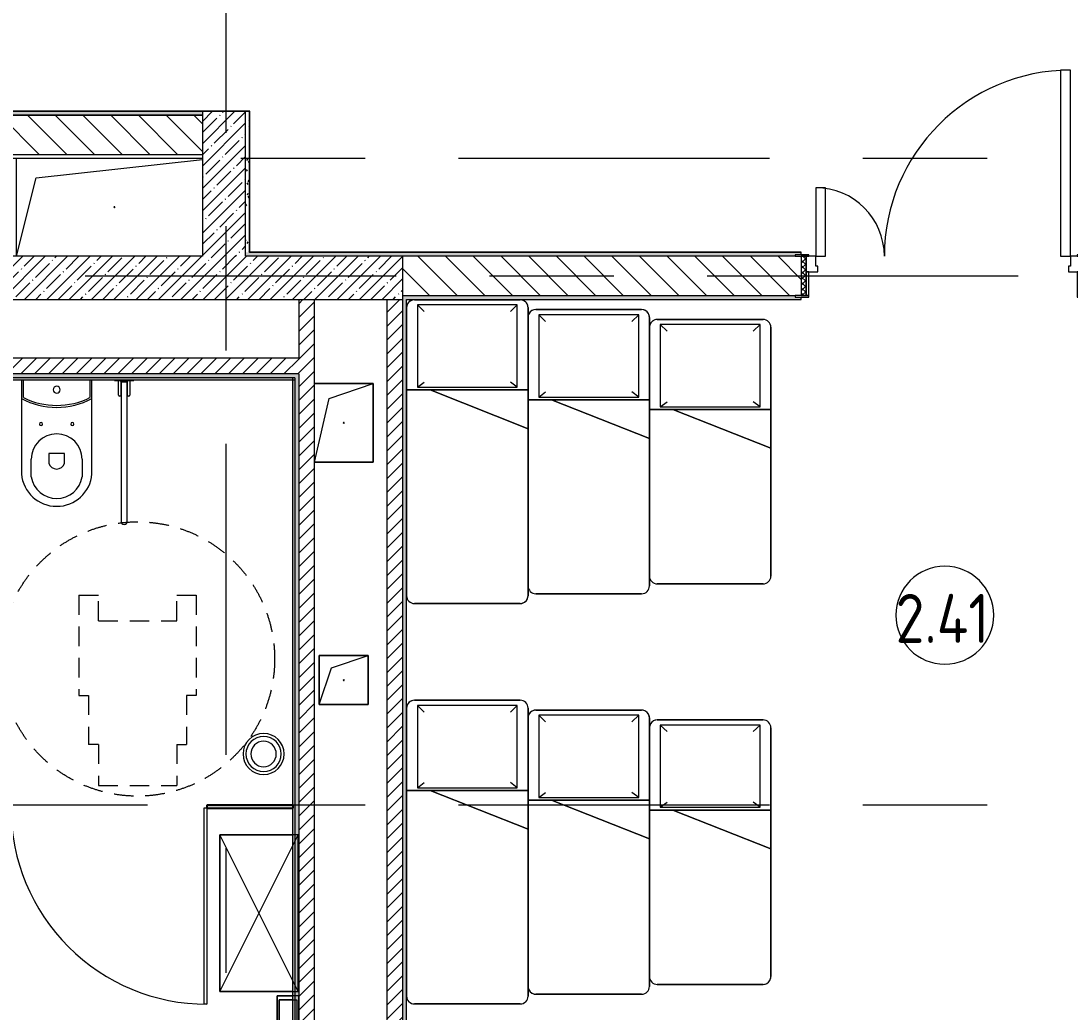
# Model space of a CAD drawing. Header units: millimetres. Extents: x 81609 to 272668, y -8553 to 29000.
# Drawn here: x 99662 to 105018, y 6743 to 11801 of the extents above; entities that cross this region are included whole.
import ezdxf

# ---------------------------------------------------------------- set-up
doc = ezdxf.new("R2010")
doc.units = ezdxf.units.MM
doc.linetypes.add('200_ШТРИХ__ш1_п0_6_', pattern=[160, 100, -60])
doc.linetypes.add('Осевая', pattern=[3175, 635, -476.25, 1587.5, -476.25])
for name, color, linetype, lineweight in [('A-AREA-IDEN', 7, 'Continuous', 9), ('A-DOOR', 7, 'Continuous', 9), ('A-DOOR-1', 7, 'Continuous', 13), ('A-DOOR-FRAM', 7, 'Continuous', 13), ('A-DOOR-FRAM-1', 7, 'Continuous', 9), ('A-GENM', 7, 'Continuous', 9), ('A-GENM-2', 7, 'Continuous', 25), ('A-WALL', 7, 'Continuous', 9), ('I-WALL', 7, 'Continuous', 9), ('P-SANR-FIXT', 7, 'Continuous', 9), ('Оси-2', 7, 'Осевая', 9)]:
    doc.layers.add(name, color=color, linetype=linetype, lineweight=lineweight)
for name, color, linetype, lineweight, true_color in [('A-WALL-1', 7, 'Continuous', 9, 0x3c3c3c), ('A-WALL-FNSH-1', 7, 'Continuous', 9, 0x3c3c3c), ('I-FURN-1', 7, 'Continuous', 9, 0xf0f0f0), ('I-FURN-2', 7, '200_ШТРИХ__ш1_п0_6_', 9, 0xf0f0f0)]:
    doc.layers.add(name, color=color, linetype=linetype, lineweight=lineweight, true_color=true_color)
doc.styles.add('GOST Common_1', font='GOST_Common.ttf', dxfattribs={"width": 0.9, "height": 250})
pattern_1 = [(45, (0, 0), (-35.35534, 35.35534), [])]
pattern_2 = [(45, (0, 0), (-57.024626, 57.024626), []), (45, (57.025, 0), (-57.024626, 57.024626), [100.806, -20.161, 3.353, -16.808])]
pattern_3 = [(135, (0, 0), (-70.71068, -70.71068), [])]
pattern_4 = [(0, (0, 0), (121.92, 30.48), [10.058, -81.382, 10.058, -81.382, -487.68]), (0, (0, 0), (121.92, 30.48), [-182.88, 10.058, -172.822, 10.058, -81.382, -213.36]), (0, (0, 0), (121.92, 30.48), [-457.2, 10.058, -50.902, 10.058, -142.342]), (120, (45.72, 15.24), (-87.356454, 90.345817), [10.058, -81.382, 10.058, -81.382, -487.68]), (120, (45.72, 15.24), (-87.356454, 90.345817), [-182.88, 10.058, -172.822, 10.058, -81.382, -213.36]), (120, (45.72, 15.24), (-87.356454, 90.345817), [-457.2, 10.058, -50.902, 10.058, -142.342]), (240, (60.96, 76.2), (-34.563546, -120.825817), [10.058, -81.382, 10.058, -81.382, -487.68]), (240, (60.96, 76.2), (-34.563546, -120.825817), [-182.88, 10.058, -172.822, 10.058, -81.382, -213.36]), (240, (60.96, 76.2), (-34.563546, -120.825817), [-457.2, 10.058, -50.902, 10.058, -142.342])]

# ---------------------------------------------------------------- blocks, each defined once
blk = doc.blocks.new('110_Дверь_СКБ_2Ст - Д-6_л__ ДОО_Дв_1450x2100h_Дверь из раздевальной в коридор-25835678-План размещения напольных электротехнических лючков и розеток 2 этажа в осях 23-33')
at = {"layer": 'A-DOOR'}
h = blk.add_hatch(dxfattribs=at)
h.set_pattern_fill('FP_17', color=256, style=0, pattern_type=2)
h.set_pattern_definition([(135, (1576.41, 164.685), (-14.14214, -14.14214), []), (225, (1576.41, 164.685), (14.14214, -14.14214), [])])
h.paths.add_polyline_path([(737.5, -100), (737.5, 100), (712.5, 100), (712.5, -100)])
at = {"layer": 'A-DOOR-FRAM-1'}
h = blk.add_hatch(dxfattribs=at)
h.set_pattern_fill('FP_18', color=256, style=0, pattern_type=2)
h.set_pattern_definition([(45, (-546.384, 164.685), (-14.1421, 14.1421), []), (135, (-546.384, 164.685), (-14.1421, -14.1421), [])])
h.paths.add_polyline_path([(-687.5, -100), (-687.5, 100), (-712.5, 100), (-712.5, -100)])
at = {"layer": 'A-DOOR'}
for centre, radius, start, end in [((662.5, 100), 950, 90, 180), ((-637.5, 100), 350, 360, 90)]:
    blk.add_arc(centre, radius, start, end, dxfattribs=at)
at = {"layer": 'A-DOOR-1'}
for p, q in [((662.5, 1050), (612.5, 1050)), ((612.5, 1050), (612.5, 100)), ((662.5, 100), (662.5, 1050)), ((-637.5, 450), (-637.5, 100)), ((-587.5, 450), (-637.5, 450)), ((-587.5, 100), (-587.5, 450)), ((-637.5, 100), (-587.5, 100)), ((612.5, 100), (662.5, 100))]:
    blk.add_line(p, q, dxfattribs=at)
at = {"layer": 'A-DOOR-FRAM'}
for p, q in [((-672.5, 108), (-742.5, 108)), ((-742.5, 108), (-742.5, 100)), ((-672.5, 100), (-672.5, 108)), ((767.5, 108), (697.5, 108)), ((697.5, 108), (697.5, 100)), ((767.5, 100), (767.5, 108)), ((-742.5, 100), (-672.5, 100)), ((-687.5, 100), (-712.5, 100)), ((-712.5, 100), (-712.5, -100)), ((-637.5, 100), (-687.5, 100)), ((-687.5, 100), (-687.5, 20)), ((-687.5, -100), (-687.5, 100)), ((-637.5, 50), (-637.5, 100)), ((662.5, 100), (662.5, 50)), ((712.5, 100), (662.5, 100)), ((697.5, 100), (767.5, 100)), ((712.5, 20), (712.5, 100)), ((737.5, 100), (712.5, 100)), ((712.5, 100), (712.5, -100)), ((737.5, -100), (737.5, 100)), ((-687.5, 20), (-627.5, 20)), ((-672.5, 20), (-687.5, 20)), ((-687.5, 20), (-687.5, -100)), ((-672.5, -100), (-672.5, 20)), ((-627.5, 50), (-637.5, 50)), ((-627.5, 20), (-627.5, 50)), ((662.5, 50), (652.5, 50)), ((652.5, 50), (652.5, 20)), ((652.5, 20), (712.5, 20)), ((712.5, 20), (697.5, 20)), ((697.5, 20), (697.5, -100)), ((712.5, -100), (712.5, 20)), ((-672.5, -100), (-742.5, -100)), ((-742.5, -100), (-742.5, -108)), ((-712.5, -100), (-687.5, -100)), ((-687.5, -100), (-672.5, -100)), ((-672.5, -108), (-672.5, -100)), ((697.5, -100), (712.5, -100)), ((767.5, -100), (697.5, -100)), ((697.5, -100), (697.5, -108)), ((712.5, -100), (737.5, -100)), ((767.5, -108), (767.5, -100)), ((-742.5, -108), (-672.5, -108)), ((697.5, -108), (767.5, -108))]:
    blk.add_line(p, q, dxfattribs=at)
blk = doc.blocks.new('FRT_2D_Символ _разворот МГН_1 - D1_4_Символ доступности разворота МГН _360__-18618045-План размещения напольных электротехнических лючков и розеток 2 этажа в осях 23-33')
at = {"layer": 'I-FURN-2'}
for p, q in [((-300, 325.4), (-300, -185.8)), ((-300, 325.4), (-200, 325.4)), ((-200, 195.4), (-200, 325.4)), ((200, 325.4), (300, 325.4)), ((200, 195.4), (200, 325.4)), ((300, 325.4), (300, -185.8)), ((-200, 195.4), (200, 195.4)), ((-300, -185.8), (-250, -185.8)), ((-250, -185.8), (-250, -435.8)), ((300, -185.8), (250, -185.8)), ((250, -185.8), (250, -435.8)), ((-200, -435.8), (-250, -435.8)), ((-200, -435.8), (-200, -645.8)), ((200, -435.8), (250, -435.8)), ((200, -435.8), (200, -645.8)), ((-200, -645.8), (200, -645.8))]:
    blk.add_line(p, q, dxfattribs=at)
blk.add_circle((0, 0), 700, dxfattribs=at)
blk = doc.blocks.new('GM_Отверстие прямоугольное _в плите_ - Отверстие-21985187-План размещения напольных электротехнических лючков и розеток 2 этажа в осях 23-33')
at = {"layer": 'A-GENM'}
for p, q in [((-150, 200), (150, 200)), ((150, 200), (-150, 200)), ((-75, 125), (150, 200)), ((150, 200), (150, -200)), ((150, -200), (150, 200)), ((-150, -200), (-75, 125)), ((150, -200), (-150, -200)), ((-150, -200), (150, -200))]:
    blk.add_line(p, q, dxfattribs=at)
for start, end in [(360, 180), (180, 360)]:
    blk.add_arc((0, 0), 2.5, start, end, dxfattribs=at)
blk = doc.blocks.new('GM_Отверстие прямоугольное _в плите_ - Отверстие-21605184-План размещения напольных электротехнических лючков и розеток 2 этажа в осях 23-33')
at = {"layer": 'A-GENM'}
for p, q in [((-125, -125), (-125, 125)), ((-125, 125), (125, 125)), ((125, 125), (-125, 125)), ((-125, 125), (-125, -125)), ((-62.5, 62.5), (125, 125)), ((125, 125), (125, -125)), ((125, -125), (125, 125)), ((-125, -125), (-62.5, 62.5)), ((125, -125), (-125, -125)), ((-125, -125), (125, -125))]:
    blk.add_line(p, q, dxfattribs=at)
for start, end in [(360, 180), (180, 360)]:
    blk.add_arc((0, 0), 2.5, start, end, dxfattribs=at)
blk = doc.blocks.new('GM_Отверстие прямоугольное _в плите_ - Отверстие-21985485-План размещения напольных электротехнических лючков и розеток 2 этажа в осях 23-33')
at = {"layer": 'A-GENM'}
for p, q in [((-500, -250), (-500, 250)), ((-500, 250), (450, 250)), ((-400, 150), (450, 244.4)), ((-500, -250), (-400, 150))]:
    blk.add_line(p, q, dxfattribs=at)
for start, end in [(360, 180), (180, 360)]:
    blk.add_arc((0, 0), 2.5, start, end, dxfattribs=at)
blk = doc.blocks.new('Bed - Small Sizes - 1_118-V23-План размещения напольных электротехнических лючков и розеток 2 этажа в осях 23-33')
at = {"layer": 'I-FURN-1'}
for p, q in [((247.3, 0), (-292.7, 0)), ((-292.7, 0), (247.3, 0)), ((247.3, 0), (-292.7, 0)), ((-292.7, 0), (247.3, 0)), ((-332.7, -40), (-332.7, -460)), ((-332.7, -460), (-332.7, -40)), ((-332.7, -40), (-332.7, -460)), ((-332.7, -460), (-332.7, -40)), ((-277.5, -26.2), (-242.7, -60)), ((232.5, -26.2), (-277.5, -26.2)), ((-277.5, -26.2), (-277.5, -446.2)), ((232.5, -26.2), (-277.5, -26.2)), ((-277.5, -26.2), (-277.5, -446.2)), ((232.5, -26.2), (197.3, -60)), ((232.5, -446.2), (232.5, -26.2)), ((232.5, -446.2), (232.5, -26.2)), ((287.3, -460), (287.3, -40)), ((287.3, -40), (287.3, -90)), ((287.3, -90), (287.3, -40)), ((287.3, -40), (287.3, -90)), ((287.3, -90), (287.3, -460)), ((287.3, -510), (287.3, -90)), ((287.3, -90), (287.3, -510)), ((-277.5, -446.2), (-242.7, -420)), ((232.5, -446.2), (197.3, -420)), ((-332.7, -460), (-212.7, -460)), ((-212.7, -460), (-332.7, -460)), ((-332.7, -460), (-332.7, -1510)), ((-332.7, -1510), (-332.7, -460)), ((-332.7, -460), (-212.7, -460)), ((-277.5, -446.2), (232.5, -446.2)), ((-277.5, -446.2), (232.5, -446.2)), ((-212.7, -460), (287.3, -460)), ((287.3, -460), (-212.7, -460)), ((287.3, -460), (-212.7, -460)), ((-212.7, -460), (287.3, -657.7)), ((287.3, -657.7), (-212.7, -460)), ((-212.7, -460), (287.3, -460)), ((-212.7, -460), (287.3, -657.7)), ((-212.7, -460), (287.3, -460)), ((287.3, -657.7), (287.3, -460)), ((287.3, -460), (287.3, -510)), ((287.3, -510), (287.3, -657.7)), ((287.3, -657.7), (287.3, -510)), ((287.3, -510), (287.3, -657.7)), ((287.3, -1510), (287.3, -657.7)), ((287.3, -657.7), (287.3, -1460)), ((287.3, -1460), (287.3, -1510)), ((-292.7, -1550), (247.3, -1550)), ((247.3, -1550), (-292.7, -1550))]:
    blk.add_line(p, q, dxfattribs=at)
for centre, start, end in [((-292.7, -40), 90, 180), ((-292.7, -40), 90, 105), ((247.3, -40), 360, 90), ((247.3, -40), 75, 90), ((-292.7, -40), 90, 180), ((-292.7, -40), 150, 180), ((-292.7, -40), 165, 180), ((-292.7, -40), 150, 165), ((-292.7, -40), 105, 150), ((-292.7, -40), 135, 150), ((-292.7, -40), 120, 135), ((-292.7, -40), 105, 120), ((-292.7, -40), 90, 105), ((247.3, -40), 45, 90), ((247.3, -40), 45, 90), ((247.3, -40), 60, 75), ((247.3, -40), 45, 60), ((247.3, -40), 30, 45), ((247.3, -40), 0, 45), ((247.3, -40), 30, 45), ((247.3, -40), 15, 30), ((247.3, -40), 15, 30), ((247.3, -40), 0, 15), ((247.3, -40), 0, 15), ((-292.7, -1510), 180, 270), ((-292.7, -1510), 180, 270), ((247.3, -1510), 270, 360), ((247.3, -1510), 270, 285), ((247.3, -1510), 285, 0)]:
    blk.add_arc(centre, 40, start, end, dxfattribs=at)
blk = doc.blocks.new('Bed - Small Sizes - Single 5-V24-План размещения напольных электротехнических лючков и розеток 2 этажа в осях 23-33')
at = {"layer": 'I-FURN-1'}
for p, q in [((247.3, 0), (-292.7, 0)), ((-292.7, 0), (247.3, 0)), ((247.3, 0), (-292.7, 0)), ((-292.7, 0), (247.3, 0)), ((-332.7, -40), (-332.7, -410)), ((-332.7, -460), (-332.7, -40)), ((-332.7, -40), (-332.7, -460)), ((-332.7, -460), (-332.7, -40)), ((-277.5, -26.2), (-242.7, -60)), ((232.5, -26.2), (-277.5, -26.2)), ((-277.5, -26.2), (-277.5, -446.2)), ((232.5, -26.2), (-277.5, -26.2)), ((-277.5, -26.2), (-277.5, -446.2)), ((232.5, -26.2), (197.3, -60)), ((232.5, -446.2), (232.5, -26.2)), ((232.5, -446.2), (232.5, -26.2)), ((287.3, -460), (287.3, -40)), ((287.3, -40), (287.3, -90)), ((287.3, -90), (287.3, -40)), ((287.3, -40), (287.3, -90)), ((287.3, -90), (287.3, -460)), ((287.3, -510), (287.3, -90)), ((287.3, -90), (287.3, -510)), ((-332.7, -410), (-332.7, -460)), ((-277.5, -446.2), (-242.7, -420)), ((232.5, -446.2), (197.3, -420)), ((-332.7, -460), (-212.7, -460)), ((-212.7, -460), (-332.7, -460)), ((-332.7, -460), (-332.7, -607.7)), ((-332.7, -607.7), (-332.7, -460)), ((-332.7, -460), (-212.7, -460)), ((-277.5, -446.2), (232.5, -446.2)), ((-277.5, -446.2), (232.5, -446.2)), ((-212.7, -460), (287.3, -460)), ((287.3, -460), (-212.7, -460)), ((287.3, -460), (-212.7, -460)), ((-212.7, -460), (287.3, -657.7)), ((287.3, -657.7), (-212.7, -460)), ((-212.7, -460), (287.3, -460)), ((-212.7, -460), (287.3, -657.7)), ((-212.7, -460), (287.3, -460)), ((287.3, -657.7), (287.3, -460)), ((287.3, -460), (287.3, -510)), ((287.3, -510), (287.3, -657.7)), ((287.3, -657.7), (287.3, -510)), ((287.3, -510), (287.3, -657.7)), ((-332.7, -607.7), (-332.7, -1410)), ((-332.7, -1410), (-332.7, -607.7)), ((287.3, -1410), (287.3, -657.7)), ((287.3, -657.7), (287.3, -1360)), ((287.3, -1360), (287.3, -1410)), ((-292.7, -1450), (247.3, -1450)), ((247.3, -1450), (-292.7, -1450))]:
    blk.add_line(p, q, dxfattribs=at)
for centre, start, end in [((-292.7, -40), 90, 180), ((-292.7, -40), 90, 180), ((247.3, -40), 360, 90), ((247.3, -40), 45, 90), ((-292.7, -40), 90, 180), ((-292.7, -40), 150, 180), ((-292.7, -40), 90, 150), ((247.3, -40), 30, 90), ((247.3, -40), 30, 90), ((247.3, -40), 30, 45), ((247.3, -40), 28.8716, 30), ((247.3, -40), 28.8716, 30), ((247.3, -40), 28.8716, 30), ((247.3, -40), 0, 28.8716), ((247.3, -40), 0, 28.8716), ((247.3, -40), 0, 28.8716), ((-292.7, -1410), 180, 270), ((-292.7, -1410), 180, 270), ((247.3, -1410), 270, 0), ((247.3, -1410), 270, 0)]:
    blk.add_arc(centre, 40, start, end, dxfattribs=at)
blk = doc.blocks.new('Bed - Small Sizes - Single 6-V25-План размещения напольных электротехнических лючков и розеток 2 этажа в осях 23-33')
at = {"layer": 'I-FURN-1'}
for p, q in [((247.3, 0), (-292.7, 0)), ((-292.7, 0), (247.3, 0)), ((247.3, 0), (-292.7, 0)), ((-292.7, 0), (247.3, 0)), ((-332.7, -40), (-332.7, -410)), ((-332.7, -460), (-332.7, -40)), ((-332.7, -40), (-332.7, -460)), ((-332.7, -460), (-332.7, -40)), ((-277.5, -26.2), (-242.7, -60)), ((232.5, -26.2), (-277.5, -26.2)), ((-277.5, -26.2), (-277.5, -446.2)), ((232.5, -26.2), (-277.5, -26.2)), ((-277.5, -26.2), (-277.5, -446.2)), ((232.5, -26.2), (197.3, -60)), ((232.5, -446.2), (232.5, -26.2)), ((232.5, -446.2), (232.5, -26.2)), ((287.3, -460), (287.3, -40)), ((287.3, -40), (287.3, -460)), ((287.3, -657.7), (287.3, -40)), ((287.3, -40), (287.3, -657.7)), ((-332.7, -410), (-332.7, -460)), ((-277.5, -446.2), (-242.7, -420)), ((232.5, -446.2), (197.3, -420)), ((-332.7, -460), (-212.7, -460)), ((-212.7, -460), (-332.7, -460)), ((-332.7, -460), (-332.7, -607.7)), ((-332.7, -607.7), (-332.7, -460)), ((-332.7, -460), (-212.7, -460)), ((-277.5, -446.2), (232.5, -446.2)), ((-277.5, -446.2), (232.5, -446.2)), ((-212.7, -460), (287.3, -460)), ((287.3, -460), (-212.7, -460)), ((287.3, -460), (-212.7, -460)), ((-212.7, -460), (287.3, -657.7)), ((287.3, -657.7), (-212.7, -460)), ((-212.7, -460), (287.3, -460)), ((-212.7, -460), (287.3, -657.7)), ((-212.7, -460), (287.3, -460)), ((287.3, -657.7), (287.3, -460)), ((287.3, -460), (287.3, -657.7)), ((-332.7, -607.7), (-332.7, -1310)), ((-332.7, -1310), (-332.7, -607.7)), ((287.3, -1310), (287.3, -657.7)), ((287.3, -657.7), (287.3, -1310)), ((-292.7, -1350), (247.3, -1350)), ((247.3, -1350), (-292.7, -1350))]:
    blk.add_line(p, q, dxfattribs=at)
for centre, start, end in [((-292.7, -40), 90, 180), ((-292.7, -40), 90, 165), ((247.3, -40), 360, 90), ((247.3, -40), 0, 90), ((-292.7, -40), 90, 180), ((-292.7, -40), 90, 180), ((-292.7, -40), 165, 180), ((247.3, -40), 0, 90), ((247.3, -40), 0, 90), ((-292.7, -1310), 180, 270), ((-292.7, -1310), 180, 270), ((247.3, -1310), 270, 0), ((247.3, -1310), 270, 0)]:
    blk.add_arc(centre, 40, start, end, dxfattribs=at)
blk = doc.blocks.new('Bed - Small Sizes - 1_118-V26-План размещения напольных электротехнических лючков и розеток 2 этажа в осях 23-33')
at = {"layer": 'I-FURN-1'}
for p, q in [((247.3, 0), (-292.7, 0)), ((-292.7, 0), (247.3, 0)), ((247.3, 0), (-292.7, 0)), ((-292.7, 0), (247.3, 0)), ((-332.7, -40), (-332.7, -460)), ((-332.7, -460), (-332.7, -40)), ((-332.7, -40), (-332.7, -460)), ((-332.7, -460), (-332.7, -40)), ((-277.5, -26.2), (-242.7, -60)), ((232.5, -26.2), (-277.5, -26.2)), ((-277.5, -26.2), (-277.5, -446.2)), ((232.5, -26.2), (-277.5, -26.2)), ((-277.5, -26.2), (-277.5, -446.2)), ((232.5, -26.2), (197.3, -60)), ((232.5, -446.2), (232.5, -26.2)), ((232.5, -446.2), (232.5, -26.2)), ((287.3, -460), (287.3, -40)), ((287.3, -40), (287.3, -90)), ((287.3, -90), (287.3, -40)), ((287.3, -40), (287.3, -90)), ((287.3, -90), (287.3, -460)), ((287.3, -510), (287.3, -90)), ((287.3, -90), (287.3, -510)), ((-277.5, -446.2), (-242.7, -420)), ((232.5, -446.2), (197.3, -420)), ((-332.7, -460), (-212.7, -460)), ((-212.7, -460), (-332.7, -460)), ((-332.7, -460), (-332.7, -1510)), ((-332.7, -1510), (-332.7, -460)), ((-332.7, -460), (-212.7, -460)), ((-277.5, -446.2), (232.5, -446.2)), ((-277.5, -446.2), (232.5, -446.2)), ((-212.7, -460), (287.3, -460)), ((287.3, -460), (-212.7, -460)), ((287.3, -460), (-212.7, -460)), ((-212.7, -460), (287.3, -657.7)), ((287.3, -657.7), (-212.7, -460)), ((-212.7, -460), (287.3, -460)), ((-212.7, -460), (287.3, -657.7)), ((-212.7, -460), (287.3, -460)), ((287.3, -657.7), (287.3, -460)), ((287.3, -460), (287.3, -510)), ((287.3, -510), (287.3, -657.7)), ((287.3, -657.7), (287.3, -510)), ((287.3, -510), (287.3, -657.7)), ((287.3, -1510), (287.3, -657.7)), ((287.3, -657.7), (287.3, -1460)), ((287.3, -1460), (287.3, -1510)), ((-292.7, -1550), (247.3, -1550)), ((247.3, -1550), (-292.7, -1550))]:
    blk.add_line(p, q, dxfattribs=at)
for centre, start, end in [((-292.7, -40), 90, 180), ((-292.7, -40), 90, 180), ((247.3, -40), 360, 90), ((247.3, -40), 0, 90), ((-292.7, -40), 90, 180), ((-292.7, -40), 165, 180), ((-292.7, -40), 90, 165), ((247.3, -40), 0, 90), ((247.3, -40), 0, 90), ((-292.7, -1510), 180, 270), ((-292.7, -1510), 180, 270), ((247.3, -1510), 270, 360), ((247.3, -1510), 270, 0)]:
    blk.add_arc(centre, 40, start, end, dxfattribs=at)
blk = doc.blocks.new('Bed - Small Sizes - Single 5-V27-План размещения напольных электротехнических лючков и розеток 2 этажа в осях 23-33')
at = {"layer": 'I-FURN-1'}
for p, q in [((247.3, 0), (-292.7, 0)), ((-292.7, 0), (247.3, 0)), ((247.3, 0), (-292.7, 0)), ((-292.7, 0), (247.3, 0)), ((-332.7, -40), (-332.7, -410)), ((-332.7, -460), (-332.7, -40)), ((-332.7, -40), (-332.7, -460)), ((-332.7, -460), (-332.7, -40)), ((-277.5, -26.2), (-242.7, -60)), ((232.5, -26.2), (-277.5, -26.2)), ((-277.5, -26.2), (-277.5, -446.2)), ((232.5, -26.2), (-277.5, -26.2)), ((-277.5, -26.2), (-277.5, -446.2)), ((232.5, -26.2), (197.3, -60)), ((232.5, -446.2), (232.5, -26.2)), ((232.5, -446.2), (232.5, -26.2)), ((287.3, -460), (287.3, -40)), ((287.3, -40), (287.3, -90)), ((287.3, -90), (287.3, -40)), ((287.3, -40), (287.3, -90)), ((287.3, -90), (287.3, -460)), ((287.3, -510), (287.3, -90)), ((287.3, -90), (287.3, -510)), ((-332.7, -410), (-332.7, -460)), ((-277.5, -446.2), (-242.7, -420)), ((232.5, -446.2), (197.3, -420)), ((-332.7, -460), (-212.7, -460)), ((-212.7, -460), (-332.7, -460)), ((-332.7, -460), (-332.7, -607.7)), ((-332.7, -607.7), (-332.7, -460)), ((-332.7, -460), (-212.7, -460)), ((-277.5, -446.2), (232.5, -446.2)), ((-277.5, -446.2), (232.5, -446.2)), ((-212.7, -460), (287.3, -460)), ((287.3, -460), (-212.7, -460)), ((287.3, -460), (-212.7, -460)), ((-212.7, -460), (287.3, -657.7)), ((287.3, -657.7), (-212.7, -460)), ((-212.7, -460), (287.3, -460)), ((-212.7, -460), (287.3, -657.7)), ((-212.7, -460), (287.3, -460)), ((287.3, -657.7), (287.3, -460)), ((287.3, -460), (287.3, -510)), ((287.3, -510), (287.3, -657.7)), ((287.3, -657.7), (287.3, -510)), ((287.3, -510), (287.3, -657.7)), ((-332.7, -607.7), (-332.7, -1410)), ((-332.7, -1410), (-332.7, -607.7)), ((287.3, -1410), (287.3, -657.7)), ((287.3, -657.7), (287.3, -1360)), ((287.3, -1360), (287.3, -1410)), ((-292.7, -1450), (247.3, -1450)), ((247.3, -1450), (-292.7, -1450))]:
    blk.add_line(p, q, dxfattribs=at)
for centre, start, end in [((-292.7, -40), 90, 180), ((-292.7, -40), 90, 120), ((247.3, -40), 360, 90), ((247.3, -40), 0, 90), ((-292.7, -40), 90, 180), ((-292.7, -40), 90, 180), ((-292.7, -40), 150, 180), ((-292.7, -40), 120, 150), ((247.3, -40), 0, 90), ((247.3, -40), 30, 90), ((247.3, -40), 15, 30), ((247.3, -40), 0, 15), ((-292.7, -1410), 180, 270), ((-292.7, -1410), 180, 240), ((-292.7, -1410), 240, 270), ((247.3, -1410), 270, 0), ((247.3, -1410), 270, 0)]:
    blk.add_arc(centre, 40, start, end, dxfattribs=at)
blk = doc.blocks.new('Bed - Small Sizes - Single 6-V28-План размещения напольных электротехнических лючков и розеток 2 этажа в осях 23-33')
at = {"layer": 'I-FURN-1'}
for p, q in [((247.3, 0), (-292.7, 0)), ((-292.7, 0), (247.3, 0)), ((247.3, 0), (-292.7, 0)), ((-292.7, 0), (247.3, 0)), ((-332.7, -40), (-332.7, -410)), ((-332.7, -460), (-332.7, -40)), ((-332.7, -40), (-332.7, -460)), ((-332.7, -460), (-332.7, -40)), ((-277.5, -26.2), (-242.7, -60)), ((232.5, -26.2), (-277.5, -26.2)), ((-277.5, -26.2), (-277.5, -446.2)), ((232.5, -26.2), (-277.5, -26.2)), ((-277.5, -26.2), (-277.5, -446.2)), ((232.5, -26.2), (197.3, -60)), ((232.5, -446.2), (232.5, -26.2)), ((232.5, -446.2), (232.5, -26.2)), ((287.3, -460), (287.3, -40)), ((287.3, -40), (287.3, -460)), ((287.3, -657.7), (287.3, -40)), ((287.3, -40), (287.3, -657.7)), ((-332.7, -410), (-332.7, -460)), ((-277.5, -446.2), (-242.7, -420)), ((232.5, -446.2), (197.3, -420)), ((-332.7, -460), (-212.7, -460)), ((-212.7, -460), (-332.7, -460)), ((-332.7, -460), (-332.7, -607.7)), ((-332.7, -607.7), (-332.7, -460)), ((-332.7, -460), (-212.7, -460)), ((-277.5, -446.2), (232.5, -446.2)), ((-277.5, -446.2), (232.5, -446.2)), ((-212.7, -460), (287.3, -460)), ((287.3, -460), (-212.7, -460)), ((287.3, -460), (-212.7, -460)), ((-212.7, -460), (287.3, -657.7)), ((287.3, -657.7), (-212.7, -460)), ((-212.7, -460), (287.3, -460)), ((-212.7, -460), (287.3, -657.7)), ((-212.7, -460), (287.3, -460)), ((287.3, -657.7), (287.3, -460)), ((287.3, -460), (287.3, -657.7)), ((-332.7, -607.7), (-332.7, -1310)), ((-332.7, -1310), (-332.7, -607.7)), ((287.3, -1310), (287.3, -657.7)), ((287.3, -657.7), (287.3, -1310)), ((-292.7, -1350), (247.3, -1350)), ((247.3, -1350), (-292.7, -1350))]:
    blk.add_line(p, q, dxfattribs=at)
for centre, start, end in [((-292.7, -40), 90, 180), ((-292.7, -40), 90, 150), ((247.3, -40), 360, 90), ((247.3, -40), 0, 90), ((-292.7, -40), 90, 180), ((-292.7, -40), 90, 180), ((-292.7, -40), 165, 180), ((-292.7, -40), 150, 165), ((247.3, -40), 0, 90), ((247.3, -40), 0, 90), ((-292.7, -1310), 180, 270), ((-292.7, -1310), 180, 270), ((247.3, -1310), 270, 0), ((247.3, -1310), 270, 330), ((247.3, -1310), 330, 0)]:
    blk.add_arc(centre, 40, start, end, dxfattribs=at)
blk = doc.blocks.new('Вешалка - 1_25-V71-План размещения напольных электротехнических лючков и розеток 2 этажа в осях 23-33')
at = {"layer": 'I-FURN-1'}
for p, q in [((350, 55), (-350, 55)), ((-350, 55), (-350, -55)), ((-350, -23.9), (-350, 55)), ((-350, 55), (350, 55)), ((350, -55), (350, 55)), ((350, 55), (350, -23.9)), ((-330.4, -46), (-330.4, 44.4)), ((-330.4, -23.9), (-330.4, 44.4)), ((-330.4, 44.4), (330.2, 44.4)), ((330.2, 44.4), (-330.4, 44.4)), ((330.2, 44.4), (330.2, -46)), ((330.2, -23.9), (330.2, 44.4)), ((330.2, -46), (-330.4, -46)), ((-350, -55), (350, -55))]:
    blk.add_line(p, q, dxfattribs=at)
blk = doc.blocks.new('Шкаф параметрический - 1_161-25595840-План размещения напольных электротехнических лючков и розеток 2 этажа в осях 23-33')
at = {"layer": 'I-FURN-1'}
for p, q in [((0, 0), (800, 400)), ((0, 400), (800, 0)), ((800, 400), (0, 400)), ((0, 400), (0, 0)), ((0, 28.6), (0, 400)), ((0, 400), (800, 400)), ((800, 0), (800, 400)), ((800, 400), (800, 28.6)), ((0, 0), (800, 0))]:
    blk.add_line(p, q, dxfattribs=at)
blk = doc.blocks.new('131_Сантехническая перегородка_Дверь МГН 2 - СД-1-30897608-План размещения напольных электротехнических лючков и розеток 2 этажа в осях 23-33')
at = {"layer": 'A-GENM'}
for points in [[(10, 8), (-430, 8), (-430, -8), (10, -8)], [(1010, 8), (1010, -8), (1110, -8), (1110, 8)]]:
    blk.add_hatch(color=256, dxfattribs=at).paths.add_polyline_path(points)
at = {"layer": 'A-DOOR'}
for p, q in [((10, 1008), (26, 1008)), ((10, 8), (10, 1008)), ((26, 8), (26, 1008)), ((10, 8), (26, 8))]:
    blk.add_line(p, q, dxfattribs=at)
blk.add_arc((10, 8), 1000, 360, 90, dxfattribs=at)
at = {"layer": 'A-GENM-2'}
for p, q in [((10, 8), (-430, 8)), ((-430, 8), (-430, -8)), ((10, -8), (10, 8)), ((1110, 8), (1010, 8)), ((1010, 8), (1010, -8)), ((1110, -8), (1110, 8)), ((-430, -8), (10, -8)), ((1010, -8), (1110, -8))]:
    blk.add_line(p, q, dxfattribs=at)
blk = doc.blocks.new('132_МГН_Поручень для унитаза_тип откидной - ПР 1Р-V168-План размещения напольных электротехнических лючков и розеток 2 этажа в осях 23-33')
at = {"layer": 'A-GENM'}
for p, q in [((-16, 722), (-16, 9.5)), ((16, 9.5), (16, 722)), ((-28.2, 3), (-28.2, 78)), ((-23.2, 83), (-17, 83)), ((-17, 83), (-17, 3)), ((17, 83), (23.2, 83)), ((17, 3), (17, 83)), ((28.2, 78), (28.2, 3)), ((-50, 3), (-50, 0.1)), ((50, 3), (-50, 3)), ((-17, 3), (-28.2, 3)), ((-16, 9.5), (-16.6, 8.9)), ((-16.6, 8.9), (-16.6, 4.2)), ((16, 9.5), (-16, 9.5)), ((16, 9.5), (16.6, 8.9)), ((16.6, 8.9), (16.6, 4.2)), ((28.2, 3), (17, 3)), ((50, 0.1), (50, 3))]:
    blk.add_line(p, q, dxfattribs=at)
for centre, radius, start, end in [((0, 722), 16, 90, 180), ((0, 722), 16, 0, 90), ((-23.2, 78), 5, 90, 180), ((23.2, 78), 5, 0, 90), ((-15.3, 4.2), 1.24, 180, 270), ((15.3, 4.2), 1.24, 270, 360)]:
    blk.add_arc(centre, radius, start, end, dxfattribs=at)
blk = doc.blocks.new('WC Seat_2 with Cistern-Wall Based - SE21-33487045-План размещения напольных электротехнических лючков и розеток 2 этажа в осях 23-33')
at = {"layer": 'P-SANR-FIXT'}
for p, q in [((-55, 485.5), (-55, 100.5)), ((-5, 410.5), (-5, 500.5)), ((255, 500.5), (255, 410.5)), ((305, 100.5), (305, 485.5)), ((85, 430.5), (85, 380.5)), ((165, 380.5), (165, 430.5)), ((85, 380.5), (165, 380.5)), ((-55, 100.5), (-55, 5.5)), ((-45, 5.5), (-45, 95.6)), ((295, 95.6), (295, 5.5)), ((305, 5.5), (305, 100.5))]:
    blk.add_line(p, q, dxfattribs=at)
for centre, radius, start, end in [((125, 469.8), 180.7, 4.9791, 175.0209), ((125, 478.7), 131.8, 9.5273, 170.4727), ((125, 418.8), 41.7, 16.2602, 163.7398), ((125, 410.5), 130, 180, 360), ((45, 230.5), 7.5, 0, 180), ((45, 230.5), 7.5, 180, 360), ((205, 230.5), 7.5, 0, 180), ((205, 230.5), 7.5, 180, 360), ((125, -237), 382.5, 61.9275, 118.0725), ((125, -247), 382.5, 63.6122, 116.3878), ((125, 55.5), 17.5, 0, 180), ((125, 55.5), 17.5, 180, 360)]:
    blk.add_arc(centre, radius, start, end, dxfattribs=at)
blk = doc.blocks.new('мусорная корзина - Round_ Metal-30590745-План размещения напольных электротехнических лючков и розеток 2 этажа в осях 23-33')
at = {"layer": 'P-SANR-FIXT'}
for radius, start, end in [(105, 0, 180), (90, 360, 180), (65, 0, 180), (105, 180, 360), (90, 180, 360), (65, 180, 360)]:
    blk.add_arc((0, 0), radius, start, end, dxfattribs=at)
blk = doc.blocks.new('Марка_Помещения - Номер-25198446-План размещения напольных электротехнических лючков и розеток 2 этажа в осях 23-33')
at = {"layer": 'A-AREA-IDEN'}
for start, end in [(360, 180), (180, 360)]:
    blk.add_arc((0, 0), 2.5, start, end, dxfattribs=at)

msp = doc.modelspace()

# ---------------------------------------------------------------- hatches: boundary and pattern name
at = {"layer": 'I-WALL'}
h = msp.add_hatch(dxfattribs=at)
h.set_pattern_fill('FP_41', color=256, style=0, pattern_type=2)
h.set_pattern_definition(pattern_4)
h.paths.add_polyline_path([(100589, 11320), (100589, 11340), (97639, 11340), (97639, 11320), (100062.7, 11320)])
h = msp.add_hatch(dxfattribs=at)
h.set_pattern_fill('FP_4', color=256, style=0, pattern_type=2)
h.set_pattern_definition(pattern_3)
h.paths.add_polyline_path([(100589, 11120), (100589, 11320), (97639, 11320), (97639, 11120), (100062.7, 11120)])
h = msp.add_hatch(dxfattribs=at)
h.set_pattern_fill('FP_2', color=256, style=0, pattern_type=2)
h.set_pattern_definition(pattern_2)
h.paths.add_polyline_path([(100809, 10600), (100809, 11340), (100589, 11340), (100589, 10600)])
h = msp.add_hatch(dxfattribs=at)
h.set_pattern_fill('FP_41', color=256, style=0, pattern_type=2)
h.set_pattern_definition(pattern_4)
h.paths.add_polyline_path([(100829, 10620), (100829, 11340), (100809, 11340), (100809, 10620)])
h = msp.add_hatch(dxfattribs=at)
h.set_pattern_fill('FP_41', color=256, style=0, pattern_type=2)
h.set_pattern_definition(pattern_4)
h.paths.add_polyline_path([(120773.4, 10600), (121190, 10600), (121189, 10620), (111180, 10620), (111180, 10608), (111210, 10608), (111210, 10600), (119330, 10600)])
h.paths.add_polyline_path([(110200, 10600), (110200, 10608), (110230, 10608), (110230, 10620), (109105, 10620), (109105, 10608), (109160, 10608), (109160, 10600)])
h.paths.add_polyline_path([(107130, 10600), (107650, 10600), (107650, 10608), (107705, 10608), (107705, 10620), (105095, 10620), (105095, 10608), (105125, 10608), (105125, 10600), (105240.4, 10600)])
h.paths.add_polyline_path([(102651.5, 10600), (103615, 10600), (103615, 10608), (103645, 10608), (103645, 10620), (100809, 10620), (100809, 10600), (102004.3, 10600)])
h = msp.add_hatch(dxfattribs=at)
h.set_pattern_fill('FP_2', color=256, style=0, pattern_type=2)
h.set_pattern_definition(pattern_2)
h.paths.add_polyline_path([(101610, 10380), (101610, 10600), (94210, 10600), (94210, 10380), (101357.1, 10380)])
h = msp.add_hatch(dxfattribs=at)
h.set_pattern_fill('FP_4', color=256, style=0, pattern_type=2)
h.set_pattern_definition(pattern_3)
h.paths.add_polyline_path([(107110, 10400), (107130, 10400), (107130, 10600), (105095, 10600), (105095, 10400), (105240.4, 10400)])
h.paths.add_polyline_path([(103615, 10400), (103645, 10400), (103645, 10600), (101610, 10600), (101610, 10400), (102651.5, 10400)])
h = msp.add_hatch(dxfattribs=at)
h.set_pattern_fill('FP_41', color=256, style=0, pattern_type=2)
h.set_pattern_definition(pattern_4)
h.paths.add_polyline_path([(107110, 10380), (107110, 10400), (105125, 10400), (105125, 10392), (105095, 10392), (105095, 10380), (105240.4, 10380)])
h.paths.add_polyline_path([(103645, 10380), (103645, 10392), (103615, 10392), (103615, 10400), (101610, 10400), (101610, 10380), (103615, 10380)])
h = msp.add_hatch(dxfattribs=at)
h.set_pattern_fill('FP_5', color=256, style=0, pattern_type=2)
h.set_pattern_definition(pattern_1)
h.paths.add_polyline_path([(101080, 5400), (101160, 5400), (101160, 10380), (101080, 10380), (101080, 5425.2)])
h = msp.add_hatch(dxfattribs=at)
h.set_pattern_fill('FP_5', color=256, style=0, pattern_type=2)
h.set_pattern_definition(pattern_1)
h.paths.add_polyline_path([(101530, 5400), (101610, 5400), (101610, 10380), (101530, 10380), (101530, 6133.9)])
h = msp.add_hatch(dxfattribs=at)
h.set_pattern_fill('FP_41', color=256, style=0, pattern_type=2)
h.set_pattern_definition(pattern_4)
h.paths.add_polyline_path([(101630, 5159), (101630, 10380), (101610, 10380), (101610, 5159)])
h = msp.add_hatch(dxfattribs=at)
h.set_pattern_fill('FP_5', color=256, style=0, pattern_type=2)
h.set_pattern_definition(pattern_1)
h.paths.add_polyline_path([(101060, 10000), (101080, 10000), (101080, 10080), (94290, 10080), (94290, 10000), (100062.7, 10000)])
h = msp.add_hatch(dxfattribs=at)
h.set_pattern_fill('FP_41', color=256, style=0, pattern_type=2)
h.set_pattern_definition(pattern_4)
h.paths.add_polyline_path([(101049, 9980), (101060, 9980), (101060, 10000), (94290, 10000), (94290, 9980), (100062.7, 9980)])
for points in [[(101060, 9969), (101060, 9980), (94310, 9980), (94310, 9969), (100062.7, 9969)], [(101049, 5431), (101060, 5431), (101060, 9980), (101049, 9980), (101049, 6125.2)]]:
    msp.add_hatch(color=256, dxfattribs=at).paths.add_polyline_path(points)
h = msp.add_hatch(dxfattribs=at)
h.set_pattern_fill('FP_41', color=256, style=0, pattern_type=2)
h.set_pattern_definition(pattern_4)
h.paths.add_polyline_path([(101060, 5400), (101080, 5400), (101080, 10000), (101060, 10000), (101060, 5420)])

# ---------------------------------------------------------------- linework, layer by layer
at = {"layer": 'A-WALL'}
for p, q in [((98479, 11340), (100829, 11340)), ((100809, 10600), (100809, 11340)), ((103645, 10620), (100829, 10620)), ((103615, 10600), (100809, 10600)), ((101610, 10400), (103615, 10400)), ((101080, 10000), (94290, 10000)), ((101049, 9980), (94310, 9980)), ((101060, 9980), (101060, 5420)), ((101080, 10000), (101080, 5400))]:
    msp.add_line(p, q, dxfattribs=at)
at = {"layer": 'A-WALL-1'}
for p, q in [((100589, 11320), (97639, 11320)), ((97639, 11320), (100589, 11320)), ((100589, 11340), (100589, 10600)), ((100829, 10620), (100829, 11340)), ((98700, 11120), (100589, 11120)), ((103645, 10608), (103645, 10620)), ((100589, 10600), (97639, 10600)), ((101610, 10600), (101610, 2970)), ((103645, 10380), (103645, 10392)), ((94210, 10380), (101610, 10380)), ((101080, 10380), (101080, 10080)), ((101160, 5400), (101160, 10380)), ((101530, 10380), (101530, 5400)), ((101630, 10380), (103645, 10380)), ((101630, 5159), (101630, 10380)), ((101080, 10080), (94290, 10080))]:
    msp.add_line(p, q, dxfattribs=at)
at = {"layer": 'A-WALL-FNSH-1'}
for p, q in [((100830, 11341), (98721, 11341)), ((100830, 10620), (100830, 11341)), ((103645, 10621), (100829, 10621)), ((103645, 10620), (103645, 10621)), ((101631, 10379), (103645, 10379)), ((101631, 5159), (101631, 10379)), ((103645, 10379), (103645, 10380)), ((94321, 9969), (101060, 9969)), ((101060, 9980), (101049, 9980)), ((101049, 9980), (101049, 5431))]:
    msp.add_line(p, q, dxfattribs=at)
at = {"layer": 'Оси-2'}
for p, q in [((100710, 593.7), (100710, 19528.3)), ((84909.3, 11100), (120319, 11100)), ((86179.3, 10500), (120319, 10500)), ((84909.3, 7800), (122760, 7800))]:
    msp.add_line(p, q, dxfattribs=at)

# ---------------------------------------------------------------- block references
at = {"layer": 'A-AREA-IDEN', "xscale": 99.99999999999993, "yscale": 99.99999999999993, "zscale": 99.99999999999993}
msp.add_blockref('Марка_Помещения - Номер-25198446-План размещения напольных электротехнических лючков и розеток 2 этажа в осях 23-33', (104378.6, 8768.3), dxfattribs=at)
at = {"layer": 'A-DOOR'}
msp.add_blockref('110_Дверь_СКБ_2Ст - Д-6_л__ ДОО_Дв_1450x2100h_Дверь из раздевальной в коридор-25835678-План размещения напольных электротехнических лючков и розеток 2 этажа в осях 23-33', (104357.5, 10500), dxfattribs=at)
at = {"layer": 'A-GENM'}
for name, p in [('GM_Отверстие прямоугольное _в плите_ - Отверстие-21985485-План размещения напольных электротехнических лючков и розеток 2 этажа в осях 23-33', (100139, 10850)), ('GM_Отверстие прямоугольное _в плите_ - Отверстие-21985187-План размещения напольных электротехнических лючков и розеток 2 этажа в осях 23-33', (101310, 9750)), ('GM_Отверстие прямоугольное _в плите_ - Отверстие-21605184-План размещения напольных электротехнических лючков и розеток 2 этажа в осях 23-33', (101310, 8437.5))]:
    msp.add_blockref(name, p, dxfattribs=at)
at = {"layer": 'A-GENM', "rotation": 180}
msp.add_blockref('131_Сантехническая перегородка_Дверь МГН 2 - СД-1-30897608-План размещения напольных электротехнических лючков и розеток 2 этажа в осях 23-33', (100621.5, 7791), dxfattribs=at)
at = {"layer": 'I-FURN-1'}
for name, p in [('Bed - Small Sizes - 1_118-V23-План размещения напольных электротехнических лючков и розеток 2 этажа в осях 23-33', (101963.5, 10377.9)), ('Bed - Small Sizes - Single 5-V24-План размещения напольных электротехнических лючков и розеток 2 этажа в осях 23-33', (102583.5, 10327.9)), ('Bed - Small Sizes - Single 6-V25-План размещения напольных электротехнических лючков и розеток 2 этажа в осях 23-33', (103203.5, 10277.9)), ('FRT_2D_Символ _разворот МГН_1 - D1_4_Символ доступности разворота МГН _360__-18618045-План размещения напольных электротехнических лючков и розеток 2 этажа в осях 23-33', (100257.3, 8544.9)), ('Bed - Small Sizes - 1_118-V26-План размещения напольных электротехнических лючков и розеток 2 этажа в осях 23-33', (101963.5, 8334.1)), ('Bed - Small Sizes - Single 5-V27-План размещения напольных электротехнических лючков и розеток 2 этажа в осях 23-33', (102583.5, 8284.1)), ('Bed - Small Sizes - Single 6-V28-План размещения напольных электротехнических лючков и розеток 2 этажа в осях 23-33', (103203.5, 8234.1))]:
    msp.add_blockref(name, p, dxfattribs=at)
for name, p, rotation in [('Шкаф параметрический - 1_161-25595840-План размещения напольных электротехнических лючков и розеток 2 этажа в осях 23-33', (101077.6, 6847.7), 89.9999999999999), ('Вешалка - 1_25-V71-План размещения напольных электротехнических лючков и розеток 2 этажа в осях 23-33', (101025.1, 6475.2), 89.99999999999984)]:
    msp.add_blockref(name, p, dxfattribs=dict(at, rotation=rotation))
at = {"layer": 'P-SANR-FIXT', "rotation": 180}
for name, p in [('WC Seat_2 with Cistern-Wall Based - SE21-33487045-План размещения напольных электротехнических лючков и розеток 2 этажа в осях 23-33', (99969.5, 9974.5)), ('132_МГН_Поручень для унитаза_тип откидной - ПР 1Р-V168-План размещения напольных электротехнических лючков и розеток 2 этажа в осях 23-33', (100189, 9969.1))]:
    msp.add_blockref(name, p, dxfattribs=at)
at = {"layer": 'P-SANR-FIXT'}
msp.add_blockref('мусорная корзина - Round_ Metal-30590745-План размещения напольных электротехнических лючков и розеток 2 этажа в осях 23-33', (100900.8, 8060.1), dxfattribs=at)

# ---------------------------------------------------------------- texts
at = {"layer": 'A-AREA-IDEN', "insert": (104127.7, 8876.9), "char_height": 250, "width": 627.721, "attachment_point": 1, "style": 'GOST Common_1'}
msp.add_mtext('2.41', dxfattribs=at)

doc.saveas('drawing.dxf')
